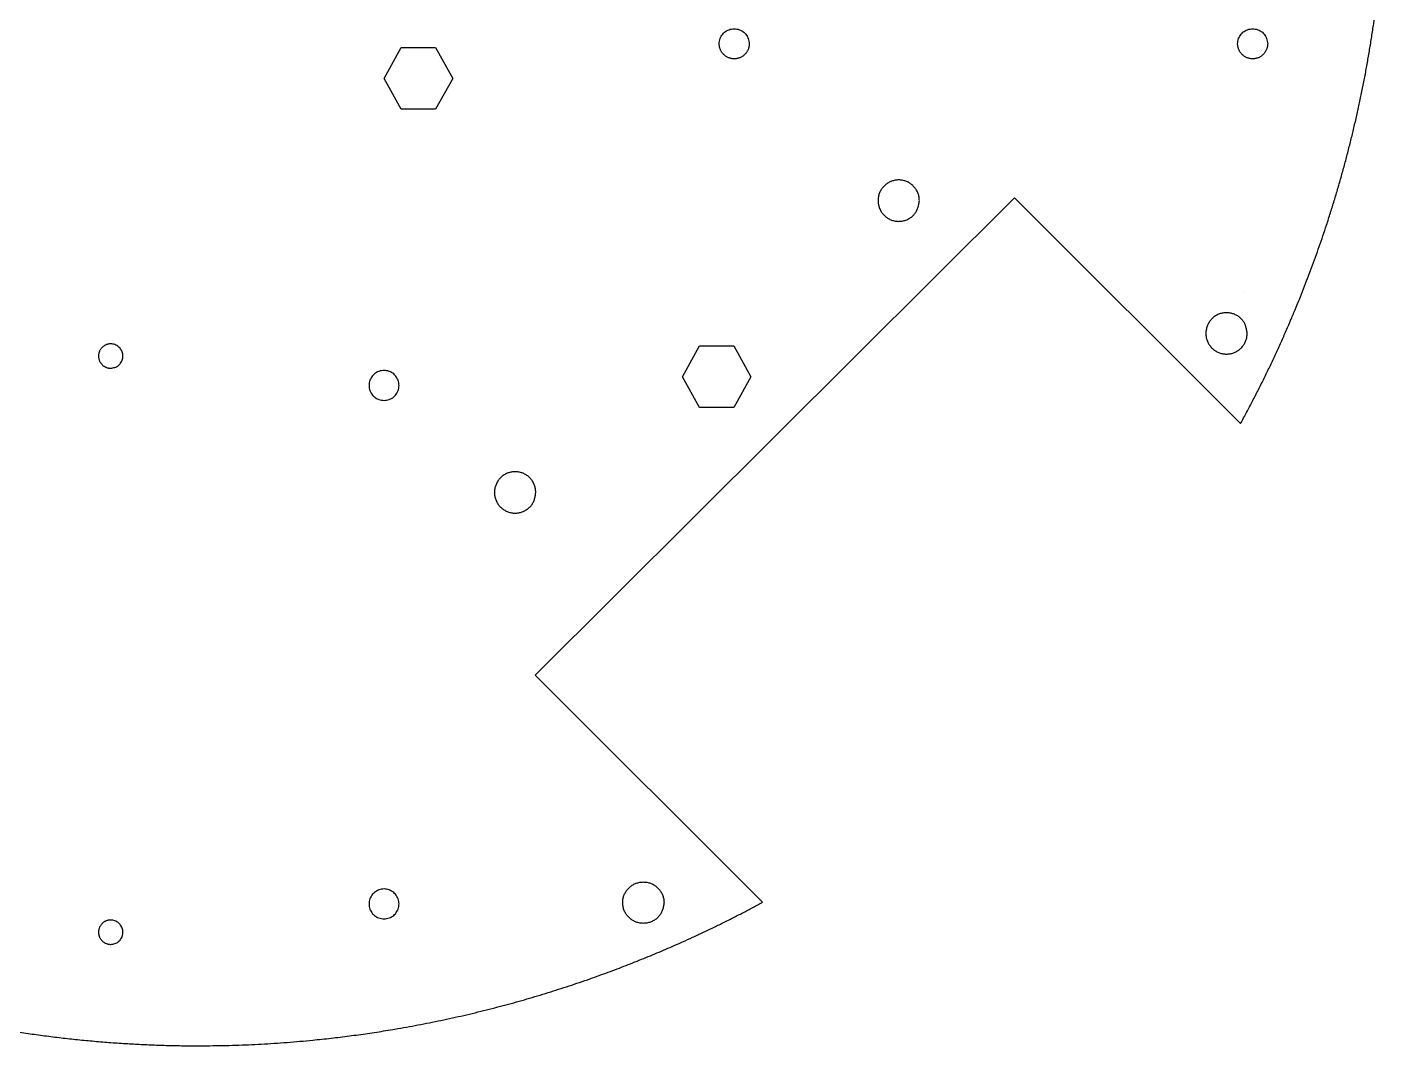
# Model space of a CAD drawing. Extents: x 0 to 423, y 0 to 204.
# Drawn here: x 303.4 to 423.2, y 0.1 to 90 of the extents above; entities that cross this region are included whole.
import ezdxf

# ---------------------------------------------------------------- set-up
doc = ezdxf.new("R2010")
doc.units = 0
doc.layers.add('Capa_1', color=7, linetype='CONTINUOUS')

msp = doc.modelspace()

# ---------------------------------------------------------------- linework, layer by layer
at = {"layer": 'Capa_1', "color": 7}
for p, q in [((334.877086, 85.437452), (336.388923, 88.161066)), ((336.388923, 88.161066), (339.412482, 88.161066)), ((339.412454, 88.161066), (340.92429, 85.437452)), ((366.325814, 87.925298), (366.325814, 87.925298)), ((366.325814, 87.925298), (366.325814, 87.925298)), ((366.513972, 87.925306), (366.513972, 87.925306)), ((412.045814, 87.925298), (412.045814, 87.925298)), ((412.045814, 87.925298), (412.045814, 87.925298)), ((412.233972, 87.9253), (412.233972, 87.9253)), ((336.388923, 82.713844), (334.877086, 85.437452)), ((340.92429, 85.437452), (339.412454, 82.713844)), ((339.412454, 82.713844), (336.388894, 82.713844)), ((348.203789, 32.812728), (390.467696, 74.902974)), ((390.467696, 74.902974), (410.413413, 55.000796)), ((410.65968, 66.674416), (410.65968, 66.674416)), ((410.65968, 66.674416), (410.65968, 66.674416)), ((361.181467, 59.133082), (362.693304, 61.856696)), ((362.693304, 61.856696), (365.716863, 61.856696)), ((365.716835, 61.856696), (367.228671, 59.133082)), ((362.693304, 56.409474), (361.181467, 59.133082)), ((367.228671, 59.133082), (365.716835, 56.409474)), ((334.870003, 57.043896), (334.870003, 57.043896)), ((365.716835, 56.409474), (362.693275, 56.409474)), ((368.261407, 12.798659), (348.203789, 32.812728)), ((334.869974, 11.323907), (334.869974, 11.323907))]:
    msp.add_line(p, q, dxfattribs=at)
for points, knots in [([(410.413413, 55.000796), (410.590223, 55.332214), (410.943832, 55.99503), (411.46971, 56.991629), (411.986187, 57.992375), (412.488727, 58.999481), (412.978475, 60.012181), (413.456658, 61.029802), (413.924447, 62.051615), (414.381478, 63.07765), (414.811099, 64.070292), (415.214316, 65.028986), (415.592534, 65.953041), (415.961829, 66.880388), (416.322168, 67.81094), (416.673595, 68.74458), (417.016061, 69.68131), (417.349516, 70.621051), (417.673935, 71.563714), (418.003429, 72.551611), (418.336559, 73.585125), (418.671708, 74.664643), (418.99517, 75.747615), (419.306912, 76.833912), (419.606904, 77.923407), (419.89514, 79.016063), (420.171558, 80.111763), (420.436185, 81.210366), (420.690787, 82.31972), (420.93503, 83.439765), (421.168555, 84.570436), (421.389699, 85.703795), (421.598307, 86.839729), (421.794459, 87.978081), (421.978166, 89.118818), (422.149374, 90.261805), (422.307988, 91.40691), (422.463391, 92.629038), (422.61231, 93.928458), (422.751908, 95.305291), (422.874149, 96.684599), (422.979546, 98.066095), (423.065955, 99.44964), (423.131269, 100.835234), (423.173348, 102.222651), (423.199909, 103.611442), (423.212424, 104.537421), (423.218681, 105.000431)], [0, 0, 0, 0, 1.126897, 2.253725, 3.380483, 4.505304, 5.630198, 6.755127, 7.878356, 9.001548, 10.124728, 11.123164, 12.121613, 13.12007, 14.117641, 15.115216, 16.112794, 17.109705, 18.106616, 19.103527, 20.23385, 21.364177, 22.494503, 23.624523, 24.754542, 25.884562, 27.01456, 28.144564, 29.27457, 30.429081, 31.583592, 32.738106, 33.893207, 35.048311, 36.203422, 37.359441, 38.515458, 39.671463, 41.055272, 42.439114, 43.823027, 45.209311, 46.595529, 47.981606, 49.370515, 50.759545, 52.148701, 52.148701, 52.148701, 52.148701]), ([(367.078444, 88.48975), (367.075529, 88.451171), (367.06971, 88.374162), (367.05676, 88.259211), (367.035174, 88.14598), (367.001474, 88.035918), (366.956898, 87.92985), (366.902837, 87.827762), (366.840501, 87.730217), (366.770074, 87.638146), (366.691984, 87.552565), (366.606535, 87.474285), (366.514513, 87.403755), (366.416937, 87.34168), (366.31461, 87.288515), (366.208391, 87.244513), (366.098465, 87.209762), (365.9856, 87.184701), (365.870656, 87.169525), (365.754826, 87.164429), (365.638994, 87.169527), (365.524051, 87.184705), (365.411174, 87.209764), (365.301234, 87.24451), (365.195012, 87.288507), (365.09271, 87.341676), (364.995176, 87.40376), (364.903177, 87.474315), (364.817661, 87.552602), (364.73936, 87.638107), (364.668814, 87.730109), (364.606734, 87.827655), (364.553596, 87.929987), (364.509622, 88.036215), (364.474825, 88.14609), (364.449688, 88.25888), (364.434442, 88.373827), (364.427831, 88.528558), (364.445321, 88.722775), (364.506574, 88.948783), (364.604771, 89.159144), (364.737249, 89.346717), (364.897879, 89.507288), (365.085381, 89.639724), (365.295565, 89.738056), (365.52163, 89.799215), (365.754619, 89.82038), (365.987452, 89.7993), (366.213445, 89.737889), (366.424502, 89.639214), (366.614415, 89.507595), (366.77663, 89.348063), (366.906013, 89.160419), (366.990438, 88.947318), (367.042349, 88.721132), (367.06633, 88.567289), (367.078416, 88.48975)], [0, 0, 0, 0, 0.116068, 0.231681, 0.346871, 0.461335, 0.576316, 0.691525, 0.807485, 0.923212, 1.038854, 1.154594, 1.270408, 1.38624, 1.501093, 1.615917, 1.730729, 1.846522, 1.962312, 2.078113, 2.193903, 2.309698, 2.425498, 2.540333, 2.655163, 2.769988, 2.885779, 3.001568, 3.117367, 3.233151, 3.34894, 3.464734, 3.57958, 3.694421, 3.809221, 3.924911, 4.040655, 4.156609, 4.389019, 4.622375, 4.855725, 5.081817, 5.307827, 5.533861, 5.767061, 6.000308, 6.23301, 6.465196, 6.697926, 6.932099, 7.160735, 7.387874, 7.611202, 7.839197, 8.070852, 8.306256, 8.306256, 8.306256, 8.306256]), ([(412.798444, 88.489745), (412.795529, 88.451165), (412.78971, 88.374156), (412.77676, 88.259207), (412.755174, 88.145976), (412.721475, 88.035914), (412.676898, 87.929845), (412.622837, 87.827757), (412.560501, 87.730212), (412.490073, 87.638142), (412.411984, 87.55256), (412.326535, 87.47428), (412.234513, 87.403749), (412.136937, 87.341674), (412.03461, 87.288509), (411.928391, 87.244508), (411.818465, 87.209756), (411.7056, 87.184696), (411.590656, 87.16952), (411.474826, 87.164424), (411.358994, 87.169522), (411.244051, 87.184699), (411.131174, 87.209758), (411.021234, 87.244505), (410.915012, 87.288502), (410.812709, 87.34167), (410.715176, 87.403756), (410.623177, 87.47431), (410.537661, 87.552597), (410.45936, 87.638101), (410.388814, 87.730104), (410.326735, 87.827651), (410.273596, 87.929982), (410.229622, 88.036209), (410.194825, 88.146085), (410.169688, 88.258875), (410.154442, 88.373822), (410.147831, 88.528552), (410.165321, 88.722769), (410.226574, 88.948778), (410.32477, 89.159141), (410.45725, 89.346712), (410.617879, 89.507283), (410.805381, 89.639718), (411.015565, 89.73805), (411.24163, 89.799209), (411.474619, 89.820374), (411.707452, 89.799294), (411.933445, 89.737883), (412.144502, 89.639208), (412.334415, 89.507589), (412.49663, 89.348058), (412.626013, 89.160413), (412.710438, 88.947311), (412.762349, 88.721126), (412.786329, 88.567283), (412.798416, 88.489745)], [0, 0, 0, 0, 0.116068, 0.23168, 0.346869, 0.461334, 0.576316, 0.691525, 0.807484, 0.923211, 1.038854, 1.154594, 1.270408, 1.38624, 1.501092, 1.615917, 1.730728, 1.846522, 1.962312, 2.078113, 2.193902, 2.309698, 2.425497, 2.540333, 2.655163, 2.769988, 2.885779, 3.001568, 3.117366, 3.233151, 3.348941, 3.464736, 3.57958, 3.694421, 3.80922, 3.924911, 4.040655, 4.156609, 4.389019, 4.622376, 4.855727, 5.081817, 5.307827, 5.533861, 5.767061, 6.000308, 6.23301, 6.465196, 6.697926, 6.932099, 7.160735, 7.387874, 7.611202, 7.839198, 8.070853, 8.306256, 8.306256, 8.306256, 8.306256]), ([(382.083006, 74.660907), (382.066353, 74.554076), (382.033312, 74.342116), (381.961791, 74.030483), (381.845469, 73.736883), (381.667228, 73.478347), (381.443744, 73.258548), (381.182088, 73.077204), (380.891295, 72.941259), (380.579932, 72.856647), (380.259143, 72.827604), (379.938141, 72.856762), (379.626674, 72.941022), (379.337096, 73.076516), (379.078751, 73.258969), (378.857434, 73.480199), (378.674928, 73.738619), (378.539693, 74.028466), (378.455623, 74.339889), (378.431083, 74.607426), (378.440278, 74.820619), (378.461262, 74.978989), (378.495927, 75.134377), (378.543833, 75.285766), (378.604423, 75.432117), (378.677631, 75.573104), (378.763164, 75.707499), (378.860366, 75.834253), (378.968253, 75.952049), (379.086062, 76.059921), (379.212819, 76.157117), (379.347194, 76.242661), (379.488143, 76.315909), (379.634487, 76.376526), (379.785947, 76.424398), (379.941451, 76.458932), (380.099809, 76.479838), (380.259395, 76.48686), (380.418981, 76.47984), (380.577341, 76.458942), (380.732835, 76.424397), (380.884283, 76.376525), (381.030623, 76.315902), (381.1716, 76.242648), (381.306041, 76.157131), (381.432826, 76.059964), (381.550535, 75.952097), (381.65813, 75.834198), (381.755168, 75.707349), (381.841056, 75.572963), (381.915514, 75.432303), (381.976869, 75.286152), (382.023459, 75.134562), (382.05297, 74.97851), (382.070875, 74.820157), (382.078957, 74.71406), (382.083006, 74.660907)], [0, 0, 0, 0, 0.324333, 0.643501, 0.957628, 1.265314, 1.578249, 1.893254, 2.215901, 2.536547, 2.856431, 3.177052, 3.498412, 3.819695, 4.131132, 4.442527, 4.754017, 5.075475, 5.39695, 5.717181, 5.876936, 6.036403, 6.195798, 6.353955, 6.512175, 6.670403, 6.829938, 6.98947, 7.148999, 7.30853, 7.468064, 7.627591, 7.785795, 7.944002, 8.102205, 8.261731, 8.421264, 8.580798, 8.740336, 8.899872, 9.059393, 9.217576, 9.375773, 9.534004, 9.693599, 9.853163, 10.012608, 10.17194, 10.331387, 10.49115, 10.649865, 10.808272, 10.965994, 11.124674, 11.283962, 11.443879, 11.443879, 11.443879, 11.443879]), ([(410.992843, 62.95843), (410.988801, 62.905276), (410.980732, 62.799179), (410.962838, 62.640822), (410.93328, 62.484779), (410.886708, 62.333184), (410.825359, 62.187031), (410.7509, 62.046375), (410.665023, 61.911985), (410.567986, 61.785136), (410.460392, 61.667237), (410.342684, 61.559371), (410.2159, 61.462204), (410.081457, 61.376685), (409.940472, 61.303437), (409.794133, 61.242813), (409.642691, 61.194934), (409.487196, 61.160404), (409.328831, 61.139499), (409.169242, 61.132475), (409.009656, 61.139502), (408.851303, 61.160413), (408.695798, 61.194933), (408.544342, 61.24281), (408.397997, 61.303425), (408.257047, 61.376675), (408.122667, 61.462211), (407.995908, 61.559406), (407.878108, 61.66729), (407.770219, 61.785089), (407.673026, 61.911853), (407.587478, 62.046225), (407.514238, 62.187178), (407.453623, 62.33352), (407.405756, 62.484982), (407.371226, 62.640487), (407.350315, 62.798846), (407.343282, 62.958429), (407.350329, 63.118015), (407.371281, 63.276363), (407.405743, 63.431881), (407.453627, 63.583336), (407.514237, 63.72968), (407.587478, 63.870632), (407.673026, 64.005002), (407.77022, 64.131766), (407.878109, 64.249566), (407.995907, 64.357457), (408.122664, 64.454653), (408.257046, 64.540182), (408.398007, 64.613405), (408.544357, 64.674), (408.695796, 64.721899), (408.851252, 64.756559), (409.009618, 64.777534), (409.222418, 64.78674), (409.489347, 64.76222), (409.80065, 64.677819), (410.091881, 64.542228), (410.353782, 64.360933), (410.577233, 64.141052), (410.755291, 63.882422), (410.871552, 63.588823), (410.943091, 63.277201), (410.976171, 63.065253), (410.992843, 62.95843)], [0, 0, 0, 0, 0.159917, 0.319203, 0.477888, 0.635609, 0.794014, 0.952727, 1.112486, 1.271933, 1.431265, 1.590708, 1.75027, 1.909865, 2.068108, 2.226305, 2.384476, 2.543998, 2.70354, 2.863086, 3.022613, 3.182148, 3.341667, 3.499868, 3.658077, 3.81628, 3.975812, 4.135345, 4.294872, 4.454411, 4.613947, 4.773476, 4.931677, 5.089881, 5.248083, 5.407612, 5.567147, 5.72668, 5.886212, 6.04575, 6.205269, 6.363472, 6.521676, 6.679877, 6.839405, 6.998939, 7.15848, 7.318012, 7.477546, 7.637071, 7.795269, 7.953479, 8.111679, 8.271178, 8.430694, 8.590283, 8.909456, 9.230309, 9.553323, 9.868454, 10.181363, 10.489009, 10.803136, 11.122301, 11.44662, 11.44662, 11.44662, 11.44662]), ([(310.764951, 59.885193), (310.733658, 59.887579), (310.671194, 59.892341), (310.577963, 59.902874), (310.48609, 59.920248), (310.39684, 59.947666), (310.310799, 59.983791), (310.227989, 60.02763), (310.148871, 60.078195), (310.074186, 60.135323), (310.00477, 60.198665), (309.941267, 60.267965), (309.884064, 60.342607), (309.83373, 60.421762), (309.79059, 60.504753), (309.754904, 60.590912), (309.726687, 60.680064), (309.706449, 60.771628), (309.694095, 60.864847), (309.689938, 60.958803), (309.69408, 61.052757), (309.706397, 61.145985), (309.726689, 61.23755), (309.754952, 61.326696), (309.790601, 61.412867), (309.833722, 61.495845), (309.884071, 61.574958), (309.941289, 61.649585), (310.0048, 61.718941), (310.074153, 61.782457), (310.14878, 61.839685), (310.227906, 61.890038), (310.310908, 61.933137), (310.397067, 61.968811), (310.486193, 61.997009), (310.577675, 62.017415), (310.670915, 62.029772), (310.796431, 62.035178), (310.953945, 62.020774), (311.137284, 61.971247), (311.307919, 61.89162), (311.46006, 61.784176), (311.590302, 61.65388), (311.697708, 61.50178), (311.777489, 61.331304), (311.827089, 61.147933), (311.84426, 60.958952), (311.827161, 60.770094), (311.777336, 60.586789), (311.697307, 60.41559), (311.590545, 60.261547), (311.461146, 60.129978), (311.308943, 60.025041), (311.136095, 59.956558), (310.95263, 59.91445), (310.827844, 59.894998), (310.764951, 59.885193)], [0, 0, 0, 0, 0.09415, 0.18793, 0.281354, 0.374206, 0.467465, 0.560904, 0.654964, 0.74884, 0.842645, 0.936516, 1.030453, 1.124406, 1.217567, 1.310704, 1.403833, 1.497738, 1.591665, 1.68559, 1.779514, 1.873437, 1.967354, 2.060506, 2.153641, 2.246775, 2.340688, 2.434608, 2.52853, 2.622453, 2.716376, 2.810304, 2.903456, 2.996599, 3.089713, 3.18355, 3.277436, 3.371499, 3.560023, 3.749287, 3.938543, 4.121924, 4.305249, 4.488599, 4.677749, 4.866941, 5.0557, 5.244022, 5.432796, 5.622748, 5.808198, 5.992429, 6.173567, 6.358502, 6.546404, 6.737345, 6.737345, 6.737345, 6.737345]), ([(334.870003, 57.043896), (334.79246, 57.055983), (334.638613, 57.079965), (334.412423, 57.131873), (334.19933, 57.216308), (334.011687, 57.345676), (333.85216, 57.507888), (333.720531, 57.697794), (333.621872, 57.908861), (333.560468, 58.134855), (333.539379, 58.36769), (333.560501, 58.600688), (333.621634, 58.826768), (333.720022, 59.036954), (333.852594, 59.224394), (334.013193, 59.384966), (334.200543, 59.517461), (334.410542, 59.61589), (334.636627, 59.677066), (334.870007, 59.698146), (335.103385, 59.677068), (335.32947, 59.61589), (335.539465, 59.517458), (335.726817, 59.384966), (335.887425, 59.2244), (336.01998, 59.03695), (336.118372, 58.826769), (336.179504, 58.600687), (336.200626, 58.36769), (336.179537, 58.134855), (336.118134, 57.90886), (336.019472, 57.697799), (335.887859, 57.507882), (335.728322, 57.345677), (335.540672, 57.216304), (335.327568, 57.131877), (335.10138, 57.079967), (334.947539, 57.055983), (334.870003, 57.043896)], [0, 0, 0, 0, 0.235415, 0.467074, 0.695062, 0.918381, 1.145511, 1.374149, 1.608325, 1.841054, 2.073238, 2.305958, 2.539207, 2.772405, 2.998493, 3.224532, 3.450502, 3.683481, 3.916625, 4.149687, 4.382762, 4.6159, 4.848874, 5.074848, 5.300892, 5.526973, 5.760171, 5.99342, 6.22614, 6.458324, 6.691053, 6.925229, 7.153859, 7.380994, 7.604318, 7.832323, 8.063982, 8.299379, 8.299379, 8.299379, 8.299379]), ([(348.255035, 48.935891), (348.238382, 48.829061), (348.205341, 48.617101), (348.13382, 48.305467), (348.017497, 48.011867), (347.839257, 47.753332), (347.615772, 47.533532), (347.354117, 47.352189), (347.063324, 47.216244), (346.751961, 47.131631), (346.431172, 47.102589), (346.110169, 47.131747), (345.798703, 47.216006), (345.509125, 47.351501), (345.25078, 47.533953), (345.029463, 47.755183), (344.846957, 48.013603), (344.711722, 48.30345), (344.627652, 48.614874), (344.603112, 48.882411), (344.612307, 49.095604), (344.633291, 49.253974), (344.667956, 49.409362), (344.715861, 49.560751), (344.776451, 49.707101), (344.84966, 49.848088), (344.935193, 49.982483), (345.032395, 50.109237), (345.140282, 50.227033), (345.258091, 50.334905), (345.384848, 50.432101), (345.519223, 50.517645), (345.660172, 50.590894), (345.806516, 50.65151), (345.957976, 50.699382), (346.11348, 50.733916), (346.271838, 50.754822), (346.431423, 50.761844), (346.59101, 50.754825), (346.74937, 50.733926), (346.904864, 50.699382), (347.056311, 50.65151), (347.202652, 50.590886), (347.343629, 50.517632), (347.478069, 50.432115), (347.604855, 50.334948), (347.722563, 50.227082), (347.830159, 50.109183), (347.927197, 49.982333), (348.013085, 49.847947), (348.087543, 49.707287), (348.148897, 49.561136), (348.195488, 49.409546), (348.224998, 49.253494), (348.242903, 49.095141), (348.250986, 48.989044), (348.255035, 48.935891)], [0, 0, 0, 0, 0.324333, 0.643501, 0.957628, 1.265314, 1.578249, 1.893254, 2.215901, 2.536547, 2.856431, 3.177052, 3.498412, 3.819695, 4.131132, 4.442527, 4.754017, 5.075475, 5.39695, 5.717181, 5.876936, 6.036403, 6.195798, 6.353955, 6.512175, 6.670403, 6.829938, 6.98947, 7.148999, 7.30853, 7.468064, 7.627591, 7.785795, 7.944002, 8.102205, 8.261731, 8.421264, 8.580798, 8.740336, 8.899872, 9.059393, 9.217576, 9.375773, 9.534004, 9.693599, 9.853163, 10.012608, 10.17194, 10.331387, 10.49115, 10.649865, 10.808272, 10.965994, 11.124674, 11.283962, 11.443879, 11.443879, 11.443879, 11.443879]), ([(359.563431, 12.763184), (359.546778, 12.656352), (359.513737, 12.44439), (359.442217, 12.132756), (359.325892, 11.839156), (359.147647, 11.580623), (358.924151, 11.360829), (358.662494, 11.179488), (358.371704, 11.043541), (358.06034, 10.958931), (357.73955, 10.929884), (357.418544, 10.95904), (357.107079, 11.043304), (356.817498, 11.178795), (356.559153, 11.36125), (356.33784, 11.582481), (356.155329, 11.840898), (356.020106, 12.13075), (355.936035, 12.442172), (355.911499, 12.709707), (355.920663, 12.922894), (355.941594, 13.081273), (355.976362, 13.236638), (356.024242, 13.388035), (356.084834, 13.534383), (356.158032, 13.675376), (356.243568, 13.809773), (356.34077, 13.936541), (356.448667, 14.054333), (356.566469, 14.162211), (356.69323, 14.259397), (356.827604, 14.34494), (356.968558, 14.418183), (357.114901, 14.478797), (357.266362, 14.526658), (357.421859, 14.561213), (357.580217, 14.58211), (357.739802, 14.589136), (357.899393, 14.582091), (358.057747, 14.561139), (358.213256, 14.526682), (358.364692, 14.478789), (358.511031, 14.418173), (358.65202, 14.344933), (358.786457, 14.259406), (358.913242, 14.162246), (359.030959, 14.054388), (359.138542, 13.936475), (359.235584, 13.809624), (359.321456, 13.675227), (359.395926, 13.534576), (359.457289, 13.388425), (359.503877, 13.236833), (359.533384, 13.08078), (359.551288, 12.922431), (359.559359, 12.816335), (359.563403, 12.763184)], [0, 0, 0, 0, 0.324338, 0.643507, 0.957628, 1.265318, 1.578257, 1.893268, 2.215907, 2.536549, 2.856444, 3.177063, 3.498425, 3.819708, 4.131146, 4.442541, 4.754026, 5.07549, 5.396963, 5.717187, 5.876944, 6.036401, 6.195802, 6.353961, 6.512181, 6.670401, 6.829945, 6.989488, 7.149027, 7.308548, 7.468078, 7.627611, 7.785812, 7.944019, 8.102219, 8.261742, 8.421277, 8.580803, 8.74035, 8.899896, 9.059409, 9.217579, 9.375774, 9.534014, 9.693611, 9.85317, 10.012608, 10.171949, 10.3314, 10.491164, 10.649875, 10.808281, 10.966014, 11.124686, 11.283974, 11.443885, 11.443885, 11.443885, 11.443885]), ([(334.869974, 11.323907), (334.792432, 11.335994), (334.638588, 11.359975), (334.412405, 11.411877), (334.19932, 11.496328), (334.011658, 11.625674), (333.852121, 11.787893), (333.720468, 11.97779), (333.621818, 12.18887), (333.560411, 12.41487), (333.539322, 12.647704), (333.560445, 12.880698), (333.621581, 13.106776), (333.71996, 13.316968), (333.852544, 13.504405), (334.013158, 13.664981), (334.20053, 13.797452), (334.410519, 13.895895), (334.636595, 13.957069), (334.869975, 13.978149), (335.103357, 13.95707), (335.329439, 13.895891), (335.539439, 13.797468), (335.726787, 13.66497), (335.887394, 13.504409), (336.019958, 13.316963), (336.118341, 13.106776), (336.179475, 12.880698), (336.200598, 12.647704), (336.179509, 12.41487), (336.118104, 12.188868), (336.019448, 11.977799), (335.887831, 11.787884), (335.728292, 11.625685), (335.540645, 11.496309), (335.327539, 11.411885), (335.101352, 11.359976), (334.947511, 11.335994), (334.869974, 11.323907)], [0, 0, 0, 0, 0.235414, 0.467066, 0.695034, 0.918382, 1.145514, 1.374156, 1.608342, 1.841078, 2.073266, 2.305971, 2.539221, 2.772429, 2.99851, 3.224558, 3.450563, 3.683516, 3.916646, 4.14972, 4.382795, 4.615933, 4.848904, 5.074881, 5.300923, 5.526995, 5.760204, 5.993453, 6.226159, 6.458346, 6.691082, 6.925269, 7.153895, 7.381026, 7.604351, 7.832355, 8.064014, 8.29941, 8.29941, 8.29941, 8.29941]), ([(268.195976, 13.040637), (268.541494, 12.855654), (269.232505, 12.485702), (270.271616, 11.935708), (271.315235, 11.395917), (272.365801, 10.871317), (273.422452, 10.360644), (274.484465, 9.862556), (275.551026, 9.375754), (276.622176, 8.900672), (277.671892, 8.448905), (278.699781, 8.019858), (279.705269, 7.612461), (280.714637, 7.215647), (281.727725, 6.829348), (282.744429, 6.453626), (283.764718, 6.088497), (284.788509, 5.734037), (285.815696, 5.390261), (286.949491, 5.023785), (288.191065, 4.638677), (289.541613, 4.239577), (290.897337, 3.858636), (292.258003, 3.496005), (293.623334, 3.151653), (294.993273, 2.825673), (296.367568, 2.518057), (297.745992, 2.228917), (299.148172, 1.954397), (300.574032, 1.695506), (302.02346, 1.453268), (303.476678, 1.231291), (304.933408, 1.029642), (306.393384, 0.848378), (307.856522, 0.68753), (309.322527, 0.547047), (310.791109, 0.427192), (311.996461, 0.34597), (312.937604, 0.29233), (313.614051, 0.258119), (314.290933, 0.228061), (314.968225, 0.20215), (315.645904, 0.180679), (316.323975, 0.16426), (317.002411, 0.15349), (317.681152, 0.14635), (318.133661, 0.142929), (318.359918, 0.141218)], [0, 0, 0, 0, 1.175759, 2.351433, 3.527043, 4.700529, 5.874103, 7.047708, 8.219502, 9.391251, 10.562974, 11.647835, 12.732704, 13.817574, 14.901478, 15.985363, 17.06924, 18.152384, 19.235555, 20.318743, 21.726978, 23.13522, 24.543465, 25.951533, 27.359573, 28.767595, 30.175972, 31.584354, 32.992734, 34.462244, 35.931729, 37.401184, 38.872319, 40.343446, 41.814596, 43.288032, 44.761464, 46.234847, 46.912156, 47.589458, 48.266768, 48.94479, 49.622805, 50.300811, 50.979576, 51.658352, 52.337142, 52.337142, 52.337142, 52.337142]), ([(318.359918, 0.141105), (318.739639, 0.144757), (319.49906, 0.152059), (320.638102, 0.168153), (321.776263, 0.194863), (322.913297, 0.237387), (324.049079, 0.294195), (325.183615, 0.363824), (326.316823, 0.444775), (327.448547, 0.53741), (328.472499, 0.632261), (329.388894, 0.725914), (330.198028, 0.815019), (331.006254, 0.910393), (331.813523, 1.011998), (332.619793, 1.1198), (333.425036, 1.233855), (334.229214, 1.354093), (335.032272, 1.480573), (335.906138, 1.625151), (336.850415, 1.78991), (337.8646, 1.97717), (338.876787, 2.174359), (339.886865, 2.381478), (340.894729, 2.598488), (341.900349, 2.825384), (342.903633, 3.062154), (343.904498, 3.308761), (344.883699, 3.560274), (345.841308, 3.815974), (346.777391, 4.075277), (347.711109, 4.343255), (348.642393, 4.619862), (349.571141, 4.905129), (350.49734, 5.199039), (351.420912, 5.501555), (352.341775, 5.812676), (353.217995, 6.117791), (354.049965, 6.415558), (354.838055, 6.704777), (355.62399, 7.000349), (356.407695, 7.302311), (357.189142, 7.610603), (357.968323, 7.925201), (358.745185, 8.246091), (359.519645, 8.57332), (360.335375, 8.925795), (361.191717, 9.30489), (362.088098, 9.711711), (362.981201, 10.126776), (363.871066, 10.5498), (364.757132, 10.981712), (365.638905, 11.42342), (366.515772, 11.875876), (367.389484, 12.335523), (367.970742, 12.644278), (368.261379, 12.798659)], [0, 0, 0, 0, 1.139215, 2.27837, 3.417443, 4.554551, 5.691749, 6.828969, 7.964499, 9.09998, 10.235433, 11.049443, 11.863456, 12.677485, 13.490919, 14.304347, 15.117795, 15.930735, 16.743674, 17.55664, 18.587946, 19.619257, 20.650575, 21.681543, 22.712488, 23.743414, 24.77419, 25.804971, 26.83576, 27.807098, 28.778411, 29.749719, 30.721291, 31.692853, 32.664389, 33.636392, 34.608374, 35.580349, 36.41982, 37.259301, 38.098776, 38.938822, 39.778871, 40.618934, 41.459678, 42.300424, 43.141169, 44.125525, 45.109884, 46.094266, 47.08001, 48.065731, 49.051401, 50.0386, 51.025831, 52.013115, 52.013115, 52.013115, 52.013115]), ([(310.764951, 9.085179), (310.733657, 9.087547), (310.671188, 9.092272), (310.577967, 9.102899), (310.486087, 9.120249), (310.396845, 9.14769), (310.310796, 9.183792), (310.227992, 9.227635), (310.148868, 9.278186), (310.074186, 9.335314), (310.004769, 9.398657), (309.941266, 9.46796), (309.884066, 9.542609), (309.833732, 9.621763), (309.790588, 9.704749), (309.754903, 9.790907), (309.726688, 9.880059), (309.706447, 9.971625), (309.694096, 10.064847), (309.689938, 10.158806), (309.69408, 10.25276), (309.706396, 10.345981), (309.726694, 10.437543), (309.754949, 10.526695), (309.7906, 10.612874), (309.833721, 10.695853), (309.88407, 10.774962), (309.94129, 10.849581), (310.004802, 10.918933), (310.074154, 10.98245), (310.148779, 11.039685), (310.227904, 11.090045), (310.310909, 11.133139), (310.397065, 11.168821), (310.486203, 11.196986), (310.577663, 11.217505), (310.670919, 11.229797), (310.796425, 11.235133), (310.953962, 11.220966), (311.137291, 11.171291), (311.307901, 11.091605), (311.460064, 10.984178), (311.5903, 10.853877), (311.69771, 10.701783), (311.77749, 10.531304), (311.827088, 10.347934), (311.84426, 10.158953), (311.827162, 9.970096), (311.777338, 9.786791), (311.697301, 9.615596), (311.590549, 9.461544), (311.461144, 9.329974), (311.308948, 9.225027), (311.136092, 9.156561), (310.95263, 9.114447), (310.827844, 9.094987), (310.764951, 9.085179)], [0, 0, 0, 0, 0.094148, 0.187933, 0.281358, 0.374212, 0.467467, 0.560905, 0.65496, 0.748834, 0.84264, 0.936513, 1.030457, 1.12441, 1.217563, 1.310699, 1.403832, 1.497733, 1.591667, 1.685597, 1.779519, 1.873437, 1.967339, 2.060508, 2.15365, 2.246784, 2.340694, 2.434607, 2.528526, 2.62245, 2.716377, 2.810308, 2.90346, 2.996602, 3.089715, 3.183565, 3.277447, 3.371509, 3.560021, 3.749302, 3.938586, 4.121963, 4.305289, 4.488634, 4.677785, 4.866982, 5.055732, 5.24406, 5.432833, 5.622778, 5.808238, 5.992471, 6.173611, 6.358543, 6.546445, 6.737388, 6.737388, 6.737388, 6.737388])]:
    msp.add_open_spline(points, degree=3, knots=knots, dxfattribs=at)

doc.saveas('drawing.dxf')
